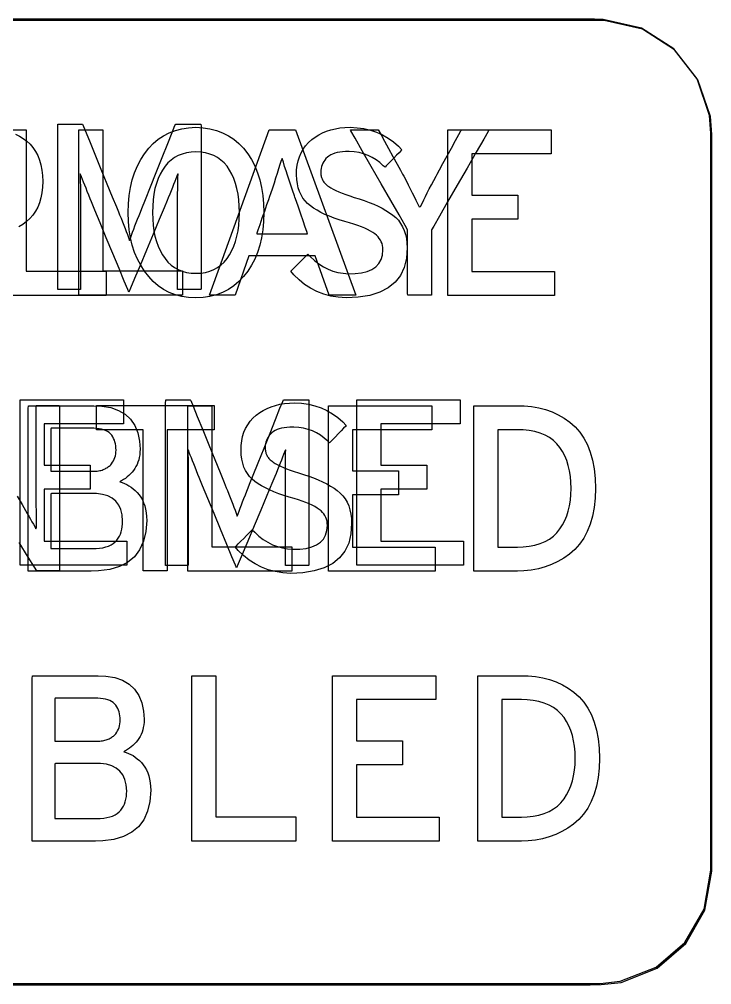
# Model space of a CAD drawing. Extents: x 1 to 47.7, y 0.2 to 35.
# Drawn here: x 22.925 to 23.413, y 6.787 to 7.467 of the extents above; entities that cross this region are included whole.
import ezdxf

# ---------------------------------------------------------------- set-up
doc = ezdxf.new("R2010")
doc.units = 0
doc.header["$MEASUREMENT"] = 0
for name, color, linetype in [('4_1__5U__UP_TO_TWO_IO_BOAR', 7, 'CONTINUOUS'), ('4_2__5U__FRONT_PANEL_W_24_', 7, 'CONTINUOUS'), ('5_1___24__TARGET_LEDS___12', 7, 'CONTINUOUS')]:
    doc.layers.add(name, color=color, linetype=linetype)

msp = doc.modelspace()

# ---------------------------------------------------------------- linework, layer by layer
at = {"layer": '4_1__5U__UP_TO_TWO_IO_BOAR'}
for points in [[(22.84113, 6.78655), (23.0356, 6.78655), (23.12116, 6.78655), (23.19559, 6.78655), (23.25637, 6.78655), (23.301, 6.78655), (23.32695, 6.78655), (23.33472, 6.78657), (23.34878, 6.78817), (23.37414, 6.79813), (23.39439, 6.81566), (23.4078, 6.83904), (23.41265, 6.86655), (23.41265, 6.86655), (23.41265, 6.87104), (23.41265, 6.88385), (23.41265, 6.93031), (23.41265, 6.99776), (23.41265, 7.07805), (23.41265, 7.24445), (23.41265, 7.31423), (23.41265, 7.36419), (23.41265, 7.37919), (23.41265, 7.38616), (23.41173, 7.39872), (23.403, 7.42466), (23.38645, 7.44575), (23.3638, 7.46025), (23.33677, 7.46643), (23.33058, 7.46653), (23.31043, 7.46653), (23.27088, 7.46653), (23.21446, 7.46653), (23.14367, 7.46653), (23.06103, 7.46653), (22.87026, 7.46653)], [(22.92535, 7.08228), (22.92535, 7.19889), (22.99814, 7.19889), (22.99814, 7.18198), (22.94226, 7.18198), (22.94226, 7.15298), (22.97471, 7.15298), (22.97471, 7.13608), (22.94226, 7.13608), (22.94226, 7.09919), (23.00058, 7.09919), (23.00058, 7.08228), (22.92535, 7.08228)], [(23.16249, 7.08228), (23.16249, 7.19889), (23.23528, 7.19889), (23.23528, 7.18198), (23.1794, 7.18198), (23.1794, 7.15298), (23.21185, 7.15298), (23.21185, 7.13608), (23.1794, 7.13608), (23.1794, 7.09919), (23.23772, 7.09919), (23.23772, 7.08228), (23.16249, 7.08228)], [(23.04628, 6.88783), (23.04628, 7.00445), (23.06319, 7.00445), (23.06319, 6.90491), (23.11954, 6.90491), (23.11954, 6.88783), (23.04628, 6.88783)], [(23.1454, 6.88783), (23.1454, 7.00445), (23.21819, 7.00445), (23.21819, 6.98754), (23.16231, 6.98754), (23.16231, 6.95854), (23.19476, 6.95854), (23.19476, 6.94164), (23.16231, 6.94164), (23.16231, 6.90474), (23.22063, 6.90474), (23.22063, 6.88783), (23.1454, 6.88783)]]:
    msp.add_lwpolyline(points, dxfattribs=at)
for points in [[(23.03625, 7.27667), (23.03625, 7.27889), (23.03625, 7.28482), (23.03625, 7.29336), (23.03625, 7.30343), (23.03625, 7.31393), (23.03625, 7.32375), (23.03625, 7.33181), (23.03625, 7.33701), (23.03626, 7.33903), (23.03626, 7.34188), (23.03628, 7.34459), (23.0363, 7.34716), (23.03633, 7.34959), (23.03637, 7.35188), (23.03642, 7.35403), (23.03648, 7.35604), (23.03654, 7.35792), (23.03632, 7.35821), (23.03569, 7.35657), (23.035, 7.35479), (23.03426, 7.35289), (23.03346, 7.35085), (23.0326, 7.34868), (23.03169, 7.34638), (23.03072, 7.34395), (23.02969, 7.34139), (23.02888, 7.33943), (23.02674, 7.33431), (23.02327, 7.32601), (23.01896, 7.31571), (23.01431, 7.30457), (23.00978, 7.29375), (23.00588, 7.28442), (23.00309, 7.27774), (23.0019, 7.27488), (23.00111, 7.27673), (22.99866, 7.28266), (22.995, 7.2915), (22.99063, 7.30209), (22.98601, 7.31326), (22.98163, 7.32385), (22.97798, 7.3327), (22.97553, 7.33862), (22.97463, 7.3408), (22.97361, 7.34339), (22.97263, 7.34585), (22.97171, 7.34818), (22.97084, 7.35038), (22.97003, 7.35244), (22.96926, 7.35438), (22.96855, 7.35618), (22.9679, 7.35786), (22.96751, 7.35832), (22.96758, 7.35647), (22.96764, 7.35449), (22.96769, 7.35237), (22.96773, 7.35011), (22.96776, 7.34771), (22.96779, 7.34517), (22.96781, 7.34249), (22.96781, 7.33968), (22.96781, 7.33767), (22.96781, 7.33325), (22.96781, 7.32573), (22.96781, 7.3162), (22.96781, 7.30577), (22.96781, 7.29551), (22.96781, 7.28653), (22.96781, 7.27992), (22.96781, 7.27678), (22.96746, 7.27667), (22.96612, 7.27667), (22.96404, 7.27667), (22.9615, 7.27667), (22.95879, 7.27667), (22.95619, 7.27667), (22.95398, 7.27667), (22.95245, 7.27667), (22.95188, 7.27667), (22.95188, 7.28086), (22.95188, 7.29208), (22.95188, 7.30823), (22.95188, 7.32727), (22.95188, 7.34711), (22.95188, 7.36568), (22.95188, 7.38092), (22.95188, 7.39075), (22.95191, 7.39334), (22.9528, 7.39334), (22.95467, 7.39334), (22.95722, 7.39334), (22.96012, 7.39334), (22.96308, 7.39334), (22.96578, 7.39334), (22.96791, 7.39334), (22.96917, 7.39334), (22.96956, 7.39288), (22.9712, 7.38884), (22.97416, 7.38157), (22.97799, 7.37214), (22.98225, 7.36168), (22.98648, 7.35128), (22.99024, 7.34204), (22.99308, 7.33507), (22.99454, 7.33147), (22.99537, 7.32949), (22.9964, 7.32697), (22.99739, 7.32453), (22.99833, 7.32216), (22.99922, 7.31986), (23.00006, 7.31763), (23.00085, 7.31548), (23.0016, 7.3134), (23.00229, 7.31139), (23.00298, 7.31292), (23.00371, 7.31496), (23.00448, 7.31708), (23.00531, 7.31928), (23.00618, 7.32156), (23.00709, 7.32392), (23.00806, 7.32637), (23.00907, 7.32889), (23.01002, 7.33123), (23.0111, 7.33394), (23.01362, 7.34026), (23.01715, 7.34909), (23.02124, 7.35933), (23.02545, 7.36987), (23.02934, 7.37962), (23.03247, 7.38747), (23.03441, 7.39232), (23.03489, 7.39334), (23.03594, 7.39334), (23.03796, 7.39334), (23.04065, 7.39334), (23.04367, 7.39334), (23.0467, 7.39334), (23.04944, 7.39334), (23.05155, 7.39334), (23.05272, 7.39334), (23.05286, 7.39199), (23.05286, 7.38364), (23.05286, 7.36943), (23.05286, 7.35142), (23.05286, 7.33168), (23.05286, 7.31229), (23.05286, 7.29531), (23.05286, 7.28282), (23.05286, 7.27689), (23.05249, 7.27667), (23.05109, 7.27667), (23.04892, 7.27667), (23.04628, 7.27667), (23.04346, 7.27667), (23.04075, 7.27667), (23.03845, 7.27667), (23.03685, 7.27667)], [(23.11218, 7.08222), (23.11218, 7.08444), (23.11218, 7.09037), (23.11218, 7.09892), (23.11218, 7.10899), (23.11218, 7.11948), (23.11218, 7.12931), (23.11218, 7.13737), (23.11218, 7.14257), (23.11218, 7.14459), (23.11219, 7.14743), (23.1122, 7.15014), (23.11223, 7.15271), (23.11226, 7.15514), (23.1123, 7.15743), (23.11235, 7.15958), (23.1124, 7.1616), (23.11247, 7.16347), (23.11225, 7.16377), (23.11162, 7.16212), (23.11093, 7.16035), (23.11019, 7.15844), (23.10939, 7.1564), (23.10853, 7.15424), (23.10762, 7.15194), (23.10664, 7.14951), (23.10561, 7.14695), (23.10481, 7.14499), (23.10267, 7.13986), (23.0992, 7.13157), (23.09489, 7.12126), (23.09023, 7.11012), (23.08571, 7.0993), (23.08181, 7.08997), (23.07902, 7.08329), (23.07783, 7.08043), (23.07703, 7.08229), (23.07458, 7.08822), (23.07093, 7.09706), (23.06655, 7.10765), (23.06194, 7.11882), (23.05756, 7.12941), (23.05391, 7.13825), (23.05146, 7.14418), (23.05056, 7.14636), (23.04954, 7.14895), (23.04856, 7.15141), (23.04764, 7.15374), (23.04677, 7.15593), (23.04596, 7.158), (23.04519, 7.15994), (23.04448, 7.16174), (23.04383, 7.16341), (23.04344, 7.16387), (23.04351, 7.16203), (23.04357, 7.16004), (23.04362, 7.15792), (23.04366, 7.15566), (23.04369, 7.15326), (23.04372, 7.15073), (23.04373, 7.14805), (23.04374, 7.14523), (23.04374, 7.14322), (23.04374, 7.13881), (23.04374, 7.13129), (23.04374, 7.12176), (23.04374, 7.11132), (23.04374, 7.10106), (23.04374, 7.09208), (23.04374, 7.08548), (23.04374, 7.08234), (23.04339, 7.08222), (23.04205, 7.08222), (23.03996, 7.08222), (23.03743, 7.08222), (23.03472, 7.08222), (23.03212, 7.08222), (23.02991, 7.08222), (23.02838, 7.08222), (23.0278, 7.08222), (23.0278, 7.08642), (23.0278, 7.09763), (23.0278, 7.11379), (23.0278, 7.13282), (23.0278, 7.15266), (23.0278, 7.17124), (23.0278, 7.18647), (23.0278, 7.19631), (23.02784, 7.19889), (23.02873, 7.19889), (23.0306, 7.19889), (23.03315, 7.19889), (23.03605, 7.19889), (23.03901, 7.19889), (23.04171, 7.19889), (23.04384, 7.19889), (23.04509, 7.19889), (23.04548, 7.19843), (23.04712, 7.1944), (23.05008, 7.18712), (23.05392, 7.1777), (23.05818, 7.16724), (23.06241, 7.15683), (23.06617, 7.1476), (23.069, 7.14062), (23.07047, 7.13702), (23.0713, 7.13504), (23.07233, 7.13253), (23.07332, 7.13008), (23.07426, 7.12771), (23.07515, 7.12542), (23.07599, 7.12319), (23.07678, 7.12104), (23.07753, 7.11895), (23.07822, 7.11695), (23.0789, 7.11847), (23.07963, 7.12051), (23.08041, 7.12263), (23.08123, 7.12483), (23.0821, 7.12712), (23.08302, 7.12948), (23.08399, 7.13192), (23.085, 7.13445), (23.08595, 7.13679), (23.08703, 7.13949), (23.08955, 7.14581), (23.09308, 7.15464), (23.09717, 7.16488), (23.10138, 7.17543), (23.10527, 7.18517), (23.1084, 7.19302), (23.11034, 7.19787), (23.11082, 7.19889), (23.11187, 7.19889), (23.11389, 7.19889), (23.11657, 7.19889), (23.11959, 7.19889), (23.12263, 7.19889), (23.12537, 7.19889), (23.12748, 7.19889), (23.12865, 7.19889), (23.12878, 7.19755), (23.12878, 7.1892), (23.12878, 7.17498), (23.12878, 7.15697), (23.12878, 7.13724), (23.12878, 7.11784), (23.12878, 7.10087), (23.12878, 7.08838), (23.12878, 7.08244), (23.12842, 7.08222), (23.12702, 7.08222), (23.12485, 7.08222), (23.12221, 7.08222), (23.11938, 7.08222), (23.11667, 7.08222), (23.11438, 7.08222), (23.11278, 7.08222)], [(23.01732, 6.9236), (23.0167, 6.91573), (23.01504, 6.90883), (23.01236, 6.90291), (23.00864, 6.89797), (23.00389, 6.89401), (22.99812, 6.89102), (22.99131, 6.88901), (22.98348, 6.88798), (22.97833, 6.88783), (22.97527, 6.88783), (22.96978, 6.88783), (22.96272, 6.88783), (22.95493, 6.88783), (22.94729, 6.88783), (22.94066, 6.88783), (22.93588, 6.88783), (22.93383, 6.88783), (22.93381, 6.89135), (22.93381, 6.90237), (22.93381, 6.91874), (22.93381, 6.93821), (22.93381, 6.95855), (22.93381, 6.97752), (22.93381, 6.9929), (22.93381, 7.00243), (22.93402, 7.00445), (22.93684, 7.00445), (22.94229, 7.00445), (22.94946, 7.00445), (22.95748, 7.00445), (22.96544, 7.00445), (22.97247, 7.00445), (22.97767, 7.00445), (22.98015, 7.00445), (22.98573, 7.00417), (22.99205, 7.00309), (22.99752, 7.00119), (23.00215, 6.99846), (23.00594, 6.99493), (23.00889, 6.99057), (23.01099, 6.98539), (23.01226, 6.97939), (23.01265, 6.97371), (23.01257, 6.97173), (23.01238, 6.96983), (23.01209, 6.96801), (23.01168, 6.96627), (23.01116, 6.96461), (23.01053, 6.96303), (23.00979, 6.96154), (23.00895, 6.96012), (23.00801, 6.95879), (23.00701, 6.95754), (23.00595, 6.95636), (23.00481, 6.95524), (23.0036, 6.9542), (23.00233, 6.95322), (23.00098, 6.95232), (22.99957, 6.95148), (22.99844, 6.95075), (23.0001, 6.95028), (23.00172, 6.94968), (23.00331, 6.94894), (23.00486, 6.94806), (23.00637, 6.94705), (23.00786, 6.94589), (23.0093, 6.9446), (23.01072, 6.94317), (23.01207, 6.9416), (23.01326, 6.93988), (23.01431, 6.93801), (23.0152, 6.93598), (23.01593, 6.93381), (23.01651, 6.93148), (23.01694, 6.929), (23.01721, 6.92638)], [(23.3337, 6.94614), (23.3334, 6.93914), (23.33267, 6.9326), (23.33149, 6.92652), (23.32987, 6.92091), (23.32781, 6.91577), (23.32531, 6.91109), (23.32237, 6.90687), (23.31898, 6.90312), (23.31522, 6.89984), (23.31125, 6.89698), (23.30708, 6.89451), (23.30271, 6.89242), (23.29814, 6.89073), (23.29337, 6.88942), (23.28841, 6.8885), (23.28324, 6.88797), (23.27863, 6.88783), (23.27711, 6.88783), (23.27369, 6.88783), (23.269, 6.88783), (23.26365, 6.88783), (23.25825, 6.88783), (23.25342, 6.88783), (23.24979, 6.88783), (23.24796, 6.88783), (23.24786, 6.8902), (23.24786, 6.90034), (23.24786, 6.91632), (23.24786, 6.93581), (23.24786, 6.95647), (23.24786, 6.97596), (23.24786, 6.99194), (23.24786, 7.00208), (23.24796, 7.00445), (23.24979, 7.00445), (23.25342, 7.00445), (23.25825, 7.00445), (23.26365, 7.00445), (23.269, 7.00445), (23.27369, 7.00445), (23.27711, 7.00445), (23.27863, 7.00445), (23.28333, 7.00435), (23.28858, 7.00388), (23.29362, 7.00301), (23.29844, 7.00176), (23.30304, 7.00011), (23.30743, 6.99806), (23.3116, 6.99563), (23.31555, 6.9928), (23.31926, 6.98954), (23.32258, 6.98578), (23.32547, 6.98154), (23.32792, 6.97683), (23.32994, 6.97164), (23.33153, 6.96598), (23.33269, 6.95984), (23.33341, 6.95323)], [(22.99574, 6.9732), (22.99569, 6.97472), (22.99555, 6.97618), (22.99532, 6.97758), (22.99499, 6.97892), (22.99457, 6.98019), (22.99406, 6.98141), (22.99345, 6.98257), (22.99274, 6.98366), (22.99189, 6.98466), (22.99085, 6.98553), (22.98969, 6.98628), (22.9884, 6.98693), (22.98699, 6.98746), (22.98545, 6.98789), (22.98378, 6.98821), (22.98199, 6.98841), (22.98007, 6.98851), (22.97891, 6.98851), (22.97582, 6.98851), (22.9714, 6.98851), (22.96624, 6.98851), (22.96094, 6.98851), (22.95607, 6.98851), (22.95225, 6.98851), (22.95005, 6.98851), (22.94975, 6.98821), (22.94975, 6.98602), (22.94975, 6.98221), (22.94975, 6.97736), (22.94975, 6.97207), (22.94975, 6.96693), (22.94975, 6.96252), (22.94975, 6.95945), (22.94975, 6.95829), (22.95091, 6.95829), (22.95399, 6.95829), (22.95841, 6.95829), (22.96357, 6.95829), (22.96888, 6.95829), (22.97374, 6.95829), (22.97757, 6.95829), (22.97977, 6.95829), (22.98057, 6.9583), (22.98155, 6.95834), (22.98249, 6.95841), (22.9834, 6.95853), (22.98426, 6.95868), (22.98508, 6.95888), (22.98587, 6.95911), (22.98661, 6.95938), (22.98732, 6.95969), (22.98799, 6.96), (22.98864, 6.96034), (22.98926, 6.96069), (22.98985, 6.96107), (22.99042, 6.96147), (22.99096, 6.96189), (22.99148, 6.96233), (22.99197, 6.96279), (22.99261, 6.96352), (22.99334, 6.96455), (22.99398, 6.96563), (22.99452, 6.96676), (22.99496, 6.96795), (22.9953, 6.96918), (22.99555, 6.97047), (22.99569, 6.97181)], [(23.31646, 6.94614), (23.31634, 6.9505), (23.31597, 6.95464), (23.31535, 6.95857), (23.31449, 6.96228), (23.31338, 6.96578), (23.31203, 6.96906), (23.31043, 6.97212), (23.30858, 6.97497), (23.30643, 6.9776), (23.30395, 6.97993), (23.30117, 6.98195), (23.29807, 6.98366), (23.29466, 6.98506), (23.29095, 6.98614), (23.28693, 6.98692), (23.2826, 6.98738), (23.27863, 6.98754), (23.27794, 6.98754), (23.27641, 6.98754), (23.27429, 6.98754), (23.27188, 6.98754), (23.26945, 6.98754), (23.26728, 6.98754), (23.26564, 6.98754), (23.26482, 6.98754), (23.26477, 6.98585), (23.26477, 6.97865), (23.26477, 6.96731), (23.26477, 6.95347), (23.26477, 6.93881), (23.26477, 6.92497), (23.26477, 6.91363), (23.26477, 6.90643), (23.26482, 6.90474), (23.26564, 6.90474), (23.26728, 6.90474), (23.26945, 6.90474), (23.27188, 6.90474), (23.27429, 6.90474), (23.27641, 6.90474), (23.27794, 6.90474), (23.27863, 6.90474), (23.2826, 6.90489), (23.28693, 6.90537), (23.29095, 6.90616), (23.29466, 6.90727), (23.29807, 6.9087), (23.30117, 6.91044), (23.30395, 6.91251), (23.30643, 6.91489), (23.30858, 6.91755), (23.31043, 6.92039), (23.31203, 6.92345), (23.31338, 6.92671), (23.31449, 6.93018), (23.31535, 6.93386), (23.31597, 6.93774), (23.31634, 6.94184)], [(23.00038, 6.92311), (23.00003, 6.92742), (22.99911, 6.93119), (22.99764, 6.93442), (22.99561, 6.93711), (22.99303, 6.93926), (22.98989, 6.94087), (22.98618, 6.94194), (22.98192, 6.94247), (22.97982, 6.94253), (22.97719, 6.94253), (22.97298, 6.94253), (22.96781, 6.94253), (22.96232, 6.94253), (22.95715, 6.94253), (22.95293, 6.94253), (22.9503, 6.94253), (22.94975, 6.94235), (22.94975, 6.93987), (22.94975, 6.93512), (22.94975, 6.92889), (22.94975, 6.92199), (22.94975, 6.91522), (22.94975, 6.90939), (22.94975, 6.90531), (22.94975, 6.90377), (22.95095, 6.90377), (22.95413, 6.90377), (22.95866, 6.90377), (22.96392, 6.90377), (22.96929, 6.90377), (22.97414, 6.90377), (22.97784, 6.90377), (22.97976, 6.90377), (22.98167, 6.9038), (22.98415, 6.90399), (22.98644, 6.90433), (22.98855, 6.90483), (22.99047, 6.90549), (22.9922, 6.9063), (22.99374, 6.90727), (22.9951, 6.9084), (22.99625, 6.90966), (22.99722, 6.91099), (22.99806, 6.91243), (22.99877, 6.91396), (22.99935, 6.9156), (22.9998, 6.91733), (23.00012, 6.91916), (23.00032, 6.92108)]]:
    msp.add_lwpolyline(points, close=True, dxfattribs=at)
at = {"layer": '4_2__5U__FRONT_PANEL_W_24_'}
for points in [[(22.84058, 6.78729), (23.03505, 6.78729), (23.12061, 6.78729), (23.19504, 6.78729), (23.25582, 6.78729), (23.30045, 6.78729), (23.3264, 6.78729), (23.33417, 6.78732), (23.34823, 6.78892), (23.37359, 6.79887), (23.39384, 6.8164), (23.40725, 6.83978), (23.4121, 6.86729), (23.4121, 6.86729), (23.4121, 6.87179), (23.4121, 6.88459), (23.4121, 6.93105), (23.4121, 6.99851), (23.4121, 7.07879), (23.4121, 7.24519), (23.4121, 7.31498), (23.4121, 7.36494), (23.4121, 7.37993), (23.4121, 7.3869), (23.41118, 7.39946), (23.40245, 7.4254), (23.3859, 7.44649), (23.36325, 7.46099), (23.33622, 7.46717), (23.33003, 7.46728), (23.30988, 7.46728), (23.27033, 7.46728), (23.21391, 7.46728), (23.14312, 7.46728), (23.06048, 7.46728), (22.86971, 7.46728)], [(22.92194, 7.38618), (22.92476, 7.3848), (22.92742, 7.38319), (22.92991, 7.38132), (22.93224, 7.37918), (22.93433, 7.37677), (22.93614, 7.3741), (22.93768, 7.37119), (22.93895, 7.36803), (22.93994, 7.36461), (22.94066, 7.36095), (22.94111, 7.35704), (22.94128, 7.35288), (22.94111, 7.3488), (22.94065, 7.34495), (22.93992, 7.34134), (22.93891, 7.33797), (22.93763, 7.33483), (22.93606, 7.33192), (22.93422, 7.32926), (22.9321, 7.32682), (22.92973, 7.32463), (22.92718, 7.32268), (22.92445, 7.32099)], [(22.96653, 7.27276), (22.96653, 7.38938), (22.98344, 7.38938), (22.98344, 7.28984), (23.03979, 7.28984), (23.03979, 7.27276), (22.96653, 7.27276)], [(23.14303, 7.27276), (23.13327, 7.30044), (23.08655, 7.30044), (23.07687, 7.27276), (23.05872, 7.27276), (23.10071, 7.38938), (23.11927, 7.38938), (23.16175, 7.27276), (23.14303, 7.27276)], [(22.92311, 7.13093), (22.92662, 7.12511), (22.92781, 7.12312), (22.92907, 7.12096), (22.93028, 7.11887), (22.93144, 7.11685), (22.93255, 7.11491), (22.9336, 7.11304), (22.9346, 7.11125), (22.93555, 7.10954), (22.93645, 7.1079), (22.9368, 7.10884), (22.93677, 7.11173), (22.93674, 7.1147), (22.93672, 7.11776), (22.9367, 7.12089), (22.93668, 7.12411), (22.93667, 7.12741), (22.93666, 7.13079), (22.93666, 7.13425), (22.93666, 7.13638), (22.93666, 7.14179), (22.93666, 7.14992), (22.93666, 7.15969), (22.93666, 7.17), (22.93666, 7.17977), (22.93666, 7.1879), (22.93666, 7.1933), (22.93667, 7.19493), (22.93743, 7.19493), (22.93915, 7.19493), (22.94153, 7.19493), (22.94427, 7.19493), (22.94707, 7.19493), (22.94964, 7.19493), (22.95167, 7.19493), (22.95288, 7.19493), (22.95308, 7.19411), (22.95308, 7.18656), (22.95308, 7.17281), (22.95308, 7.15498), (22.95308, 7.13519), (22.95308, 7.11555), (22.95308, 7.09818), (22.95308, 7.08518), (22.95308, 7.07868), (22.95278, 7.07831), (22.95146, 7.07831), (22.94937, 7.07831), (22.9468, 7.07831), (22.94404, 7.07831), (22.94139, 7.07831), (22.93913, 7.07831), (22.93756, 7.07831), (22.93697, 7.07831), (22.93533, 7.08098), (22.93094, 7.08811), (22.92464, 7.09835)], [(23.02893, 7.17786), (23.02893, 7.07831), (23.01202, 7.07831), (23.01202, 7.17786), (22.97906, 7.17786), (22.97906, 7.19493), (23.06192, 7.19493), (23.06192, 7.17786), (23.02893, 7.17786)]]:
    msp.add_lwpolyline(points, dxfattribs=at)
for points in [[(23.21529, 7.31885), (23.21529, 7.31714), (23.21529, 7.31258), (23.21529, 7.30603), (23.21529, 7.29835), (23.21529, 7.29039), (23.21529, 7.28302), (23.21529, 7.2771), (23.21529, 7.27347), (23.2152, 7.27276), (23.21416, 7.27276), (23.21218, 7.27276), (23.20959, 7.27276), (23.2067, 7.27276), (23.20382, 7.27276), (23.20128, 7.27276), (23.19937, 7.27276), (23.19843, 7.27276), (23.19838, 7.27369), (23.19838, 7.27756), (23.19838, 7.28366), (23.19838, 7.29112), (23.19838, 7.2991), (23.19838, 7.30672), (23.19838, 7.31313), (23.19838, 7.31748), (23.19836, 7.31893), (23.1966, 7.32199), (23.19241, 7.32929), (23.18653, 7.33952), (23.17973, 7.35136), (23.17275, 7.3635), (23.16636, 7.37462), (23.16131, 7.38341), (23.15835, 7.38857), (23.15804, 7.38938), (23.15938, 7.38938), (23.16178, 7.38938), (23.16487, 7.38938), (23.16828, 7.38938), (23.17164, 7.38938), (23.17457, 7.38938), (23.17672, 7.38938), (23.17771, 7.38938), (23.17818, 7.38857), (23.17974, 7.3857), (23.18213, 7.38134), (23.185, 7.37607), (23.18804, 7.37051), (23.19091, 7.36525), (23.1933, 7.36088), (23.19486, 7.35802), (23.19561, 7.35663), (23.19724, 7.35354), (23.19878, 7.35056), (23.20026, 7.3477), (23.20166, 7.34495), (23.20298, 7.34231), (23.20423, 7.33979), (23.2054, 7.33738), (23.20649, 7.33508), (23.2075, 7.33525), (23.20856, 7.3375), (23.2097, 7.33987), (23.21094, 7.34237), (23.21225, 7.34499), (23.21366, 7.34774), (23.21515, 7.35062), (23.21673, 7.35362), (23.21839, 7.35675), (23.21909, 7.35804), (23.22076, 7.36108), (23.22322, 7.36558), (23.22615, 7.37092), (23.22921, 7.37651), (23.23208, 7.38174), (23.23442, 7.38601), (23.23591, 7.38873), (23.23632, 7.38938), (23.23741, 7.38938), (23.23961, 7.38938), (23.24256, 7.38938), (23.24588, 7.38938), (23.24922, 7.38938), (23.25222, 7.38938), (23.2545, 7.38938), (23.2557, 7.38938), (23.25518, 7.38828), (23.25199, 7.38274), (23.24678, 7.37367), (23.24031, 7.3624), (23.23331, 7.35022), (23.22656, 7.33847), (23.2208, 7.32844), (23.2168, 7.32147)], [(23.11854, 7.34291), (23.11724, 7.34674), (23.116, 7.35042), (23.11483, 7.35394), (23.11372, 7.35731), (23.11267, 7.36052), (23.11169, 7.36358), (23.11077, 7.36649), (23.10991, 7.36923), (23.10914, 7.36763), (23.1083, 7.36481), (23.1074, 7.36182), (23.10642, 7.35866), (23.10536, 7.35533), (23.10423, 7.35183), (23.10302, 7.34817), (23.10174, 7.34433), (23.10106, 7.34234), (23.10028, 7.34009), (23.099, 7.33639), (23.09741, 7.33182), (23.09572, 7.32696), (23.09413, 7.32239), (23.09285, 7.31869), (23.09207, 7.31645), (23.09217, 7.31604), (23.09471, 7.31604), (23.09937, 7.31604), (23.10535, 7.31604), (23.11188, 7.31604), (23.11818, 7.31604), (23.12346, 7.31604), (23.12694, 7.31604), (23.12788, 7.31609), (23.12735, 7.3176), (23.12624, 7.3208), (23.12473, 7.32512), (23.12305, 7.32997), (23.12138, 7.33475), (23.11994, 7.33889), (23.11892, 7.34181)], [(23.15889, 7.11179), (23.15842, 7.10443), (23.15685, 7.09794), (23.15419, 7.09229), (23.15043, 7.0875), (23.14557, 7.08357), (23.13962, 7.0805), (23.13258, 7.07828), (23.12444, 7.07692), (23.11596, 7.07648), (23.1104, 7.07692), (23.10511, 7.07782), (23.10009, 7.07918), (23.09533, 7.08099), (23.09085, 7.08326), (23.08663, 7.08598), (23.08268, 7.08917), (23.079, 7.0928), (23.07692, 7.09535), (23.07766, 7.09608), (23.07904, 7.09746), (23.08085, 7.09927), (23.08288, 7.10129), (23.08491, 7.10332), (23.08674, 7.10514), (23.08814, 7.10654), (23.08891, 7.10731), (23.09063, 7.10567), (23.09358, 7.10293), (23.09665, 7.10054), (23.09984, 7.0985), (23.10314, 7.09681), (23.10655, 7.09547), (23.11008, 7.09448), (23.11373, 7.09383), (23.11749, 7.09354), (23.12228, 7.09365), (23.12683, 7.0942), (23.13078, 7.09519), (23.13413, 7.09663), (23.13688, 7.0985), (23.13902, 7.10081), (23.14055, 7.10356), (23.14149, 7.10675), (23.14182, 7.11037), (23.14175, 7.11197), (23.14155, 7.1134), (23.1412, 7.11476), (23.14071, 7.11607), (23.14007, 7.11731), (23.1393, 7.1185), (23.13838, 7.11962), (23.13732, 7.12068), (23.13611, 7.12168), (23.13464, 7.12268), (23.13297, 7.12366), (23.13107, 7.12463), (23.12896, 7.12559), (23.12664, 7.12654), (23.1241, 7.12748), (23.12134, 7.12841), (23.11837, 7.12933), (23.11494, 7.13032), (23.11111, 7.13149), (23.1075, 7.13273), (23.10413, 7.13403), (23.10099, 7.13539), (23.09809, 7.13682), (23.09541, 7.1383), (23.09296, 7.13984), (23.09075, 7.14145), (23.08876, 7.1431), (23.08699, 7.1449), (23.08544, 7.14691), (23.08412, 7.14913), (23.08304, 7.15155), (23.08217, 7.15419), (23.08154, 7.15703), (23.08113, 7.16008), (23.08096, 7.16334), (23.08104, 7.16675), (23.08141, 7.17002), (23.08206, 7.17312), (23.08297, 7.17605), (23.08416, 7.17881), (23.08563, 7.18139), (23.08737, 7.18381), (23.08938, 7.18606), (23.09167, 7.18814), (23.09409, 7.18995), (23.09664, 7.19154), (23.09933, 7.19293), (23.10217, 7.1941), (23.10516, 7.19506), (23.1083, 7.19581), (23.11158, 7.19635), (23.115, 7.19669), (23.11871, 7.1968), (23.12368, 7.19652), (23.12844, 7.19585), (23.133, 7.19478), (23.13735, 7.1933), (23.14151, 7.19143), (23.14547, 7.18916), (23.14923, 7.18649), (23.15278, 7.18341), (23.15516, 7.18094), (23.15451, 7.18026), (23.1532, 7.1789), (23.15144, 7.17708), (23.14945, 7.17502), (23.14743, 7.17293), (23.1456, 7.17103), (23.14416, 7.16954), (23.14333, 7.16868), (23.14209, 7.16973), (23.13963, 7.17198), (23.13702, 7.17395), (23.13425, 7.17563), (23.13132, 7.17702), (23.12824, 7.17813), (23.12501, 7.17894), (23.12162, 7.17947), (23.11808, 7.17971), (23.11541, 7.17968), (23.11333, 7.17952), (23.11139, 7.17927), (23.10959, 7.17892), (23.10793, 7.17847), (23.10641, 7.17792), (23.10502, 7.17728), (23.10377, 7.17653), (23.10267, 7.17569), (23.10169, 7.17473), (23.10082, 7.17372), (23.10008, 7.17265), (23.09944, 7.17153), (23.09893, 7.17035), (23.09853, 7.16913), (23.09824, 7.16785), (23.09808, 7.16652), (23.09802, 7.16517), (23.09804, 7.1645), (23.09808, 7.16385), (23.09815, 7.16322), (23.09826, 7.16261), (23.09838, 7.16202), (23.09854, 7.16145), (23.09873, 7.1609), (23.09894, 7.16038), (23.09919, 7.15986), (23.09947, 7.15931), (23.0998, 7.15876), (23.10018, 7.15822), (23.10061, 7.15769), (23.10108, 7.15716), (23.1016, 7.15665), (23.10217, 7.15613), (23.10278, 7.15563), (23.10369, 7.15495), (23.10512, 7.15403), (23.10678, 7.15311), (23.10866, 7.15218), (23.11077, 7.15124), (23.11311, 7.15029), (23.11568, 7.14933), (23.11847, 7.14837), (23.12149, 7.1474), (23.12505, 7.14632), (23.12868, 7.14514), (23.13213, 7.14388), (23.13538, 7.14256), (23.13844, 7.14117), (23.14131, 7.13972), (23.14399, 7.13819), (23.14648, 7.13661), (23.14878, 7.13495), (23.15087, 7.13318), (23.15272, 7.13122), (23.15433, 7.12905), (23.15569, 7.12668), (23.15682, 7.1241), (23.1577, 7.12133), (23.15834, 7.11835), (23.15874, 7.11517)]]:
    msp.add_lwpolyline(points, close=True, dxfattribs=at)
at = {"layer": '5_1___24__TARGET_LEDS___12'}
for points in [[(22.84058, 6.78729), (23.03505, 6.78729), (23.12061, 6.78729), (23.19504, 6.78729), (23.25582, 6.78729), (23.30045, 6.78729), (23.3264, 6.78729), (23.33417, 6.78732), (23.34823, 6.78892), (23.37359, 6.79887), (23.39384, 6.8164), (23.40725, 6.83978), (23.4121, 6.86729), (23.4121, 6.86729), (23.4121, 6.87179), (23.4121, 6.88459), (23.4121, 6.93105), (23.4121, 6.99851), (23.4121, 7.07879), (23.4121, 7.24519), (23.4121, 7.31498), (23.4121, 7.36494), (23.4121, 7.37993), (23.4121, 7.3869), (23.41118, 7.39946), (23.40245, 7.4254), (23.3859, 7.44649), (23.36325, 7.46099), (23.33622, 7.46717), (23.33003, 7.46728), (23.30988, 7.46728), (23.27033, 7.46728), (23.21391, 7.46728), (23.14312, 7.46728), (23.06049, 7.46728), (22.86971, 7.46728)], [(22.91255, 7.27264), (22.91255, 7.38926), (22.92946, 7.38926), (22.92946, 7.28971), (22.98581, 7.28971), (22.98581, 7.27264), (22.91255, 7.27264)], [(23.22668, 7.27264), (23.22668, 7.38926), (23.29947, 7.38926), (23.29947, 7.37234), (23.24359, 7.37234), (23.24359, 7.34334), (23.27604, 7.34334), (23.27604, 7.32644), (23.24359, 7.32644), (23.24359, 7.28955), (23.30191, 7.28955), (23.30191, 7.27264), (23.22668, 7.27264)], [(23.04341, 7.07819), (23.04341, 7.19481), (23.06032, 7.19481), (23.06032, 7.09527), (23.11667, 7.09527), (23.11667, 7.07819), (23.04341, 7.07819)], [(23.14253, 7.07819), (23.14253, 7.19481), (23.21532, 7.19481), (23.21532, 7.1779), (23.15944, 7.1779), (23.15944, 7.1489), (23.19189, 7.1489), (23.19189, 7.132), (23.15944, 7.132), (23.15944, 7.09511), (23.21776, 7.09511), (23.21776, 7.07819), (23.14253, 7.07819)]]:
    msp.add_lwpolyline(points, dxfattribs=at)
for points in [[(23.09703, 7.33099), (23.09682, 7.32478), (23.09626, 7.31887), (23.09536, 7.31326), (23.09412, 7.30795), (23.09253, 7.30295), (23.0906, 7.29824), (23.08832, 7.29383), (23.0857, 7.28972), (23.08271, 7.28588), (23.07943, 7.28242), (23.07588, 7.27941), (23.07207, 7.27685), (23.068, 7.27473), (23.06367, 7.27307), (23.05907, 7.27185), (23.05422, 7.27109), (23.0491, 7.27077), (23.04402, 7.27109), (23.03921, 7.27185), (23.03466, 7.27307), (23.03038, 7.27473), (23.02637, 7.27685), (23.02262, 7.27941), (23.01914, 7.28242), (23.01593, 7.28588), (23.01294, 7.28972), (23.01025, 7.29383), (23.00792, 7.29824), (23.00594, 7.30295), (23.00431, 7.30795), (23.00304, 7.31326), (23.00212, 7.31887), (23.00155, 7.32478), (23.00134, 7.33099), (23.00155, 7.3372), (23.00212, 7.34312), (23.00304, 7.34874), (23.00431, 7.35407), (23.00594, 7.35911), (23.00792, 7.36386), (23.01025, 7.36831), (23.01294, 7.37247), (23.01593, 7.37631), (23.01914, 7.37972), (23.02262, 7.38268), (23.02637, 7.3852), (23.03038, 7.38727), (23.03466, 7.3889), (23.03921, 7.39009), (23.04402, 7.39083), (23.0491, 7.39113), (23.05422, 7.39083), (23.05907, 7.39009), (23.06367, 7.3889), (23.068, 7.38727), (23.07207, 7.3852), (23.07588, 7.38268), (23.07943, 7.37972), (23.08271, 7.37631), (23.0857, 7.37247), (23.08832, 7.36831), (23.0906, 7.36386), (23.09253, 7.35911), (23.09412, 7.35407), (23.09536, 7.34874), (23.09626, 7.34312), (23.09682, 7.3372)], [(23.19802, 7.30611), (23.19754, 7.29876), (23.19598, 7.29226), (23.19331, 7.28661), (23.18955, 7.28183), (23.1847, 7.2779), (23.17875, 7.27482), (23.1717, 7.2726), (23.16356, 7.27124), (23.15508, 7.2708), (23.14952, 7.27124), (23.14423, 7.27214), (23.13921, 7.2735), (23.13446, 7.27531), (23.12997, 7.27758), (23.12575, 7.28031), (23.12181, 7.28349), (23.11812, 7.28712), (23.11605, 7.28967), (23.11678, 7.2904), (23.11816, 7.29178), (23.11997, 7.29359), (23.122, 7.29561), (23.12403, 7.29764), (23.12586, 7.29946), (23.12727, 7.30086), (23.12804, 7.30163), (23.12976, 7.3), (23.13271, 7.29726), (23.13578, 7.29487), (23.13896, 7.29283), (23.14226, 7.29113), (23.14567, 7.28979), (23.1492, 7.2888), (23.15285, 7.28816), (23.15661, 7.28786), (23.1614, 7.28797), (23.16596, 7.28852), (23.16991, 7.28952), (23.17325, 7.29095), (23.176, 7.29282), (23.17814, 7.29513), (23.17968, 7.29788), (23.18061, 7.30107), (23.18094, 7.30469), (23.18088, 7.30629), (23.18067, 7.30772), (23.18032, 7.30909), (23.17983, 7.31039), (23.1792, 7.31163), (23.17842, 7.31282), (23.1775, 7.31394), (23.17644, 7.315), (23.17523, 7.31601), (23.17377, 7.317), (23.17209, 7.31798), (23.1702, 7.31895), (23.16809, 7.31991), (23.16576, 7.32086), (23.16322, 7.32181), (23.16047, 7.32273), (23.1575, 7.32365), (23.15407, 7.32464), (23.15023, 7.32582), (23.14663, 7.32705), (23.14326, 7.32835), (23.14012, 7.32972), (23.13721, 7.33114), (23.13453, 7.33262), (23.13209, 7.33417), (23.12987, 7.33577), (23.12788, 7.33742), (23.12611, 7.33922), (23.12456, 7.34123), (23.12325, 7.34345), (23.12216, 7.34588), (23.1213, 7.34851), (23.12066, 7.35135), (23.12026, 7.3544), (23.12008, 7.35766), (23.12016, 7.36107), (23.12053, 7.36434), (23.12118, 7.36744), (23.12209, 7.37037), (23.12328, 7.37313), (23.12475, 7.37572), (23.12649, 7.37813), (23.12851, 7.38038), (23.1308, 7.38246), (23.13321, 7.38427), (23.13576, 7.38587), (23.13846, 7.38725), (23.1413, 7.38842), (23.14429, 7.38938), (23.14742, 7.39013), (23.1507, 7.39068), (23.15413, 7.39101), (23.15784, 7.39112), (23.1628, 7.39085), (23.16756, 7.39017), (23.17212, 7.3891), (23.17648, 7.38763), (23.18064, 7.38575), (23.18459, 7.38348), (23.18835, 7.38081), (23.19191, 7.37774), (23.19429, 7.37526), (23.19363, 7.37458), (23.19232, 7.37322), (23.19056, 7.3714), (23.18857, 7.36934), (23.18655, 7.36725), (23.18472, 7.36535), (23.18328, 7.36386), (23.18245, 7.363), (23.18122, 7.36405), (23.17875, 7.3663), (23.17614, 7.36827), (23.17337, 7.36995), (23.17045, 7.37134), (23.16737, 7.37245), (23.16414, 7.37327), (23.16075, 7.37379), (23.15721, 7.37403), (23.15453, 7.374), (23.15245, 7.37385), (23.15052, 7.3736), (23.14871, 7.37325), (23.14705, 7.3728), (23.14553, 7.37225), (23.14414, 7.3716), (23.1429, 7.37086), (23.14179, 7.37001), (23.14081, 7.36906), (23.13995, 7.36804), (23.1392, 7.36697), (23.13857, 7.36585), (23.13805, 7.36468), (23.13765, 7.36345), (23.13737, 7.36217), (23.1372, 7.36084), (23.13715, 7.35949), (23.13716, 7.35882), (23.13721, 7.35817), (23.13728, 7.35754), (23.13738, 7.35693), (23.13751, 7.35634), (23.13767, 7.35577), (23.13785, 7.35523), (23.13807, 7.3547), (23.13831, 7.35418), (23.1386, 7.35363), (23.13893, 7.35308), (23.13931, 7.35254), (23.13973, 7.35201), (23.1402, 7.35149), (23.14072, 7.35097), (23.14129, 7.35046), (23.1419, 7.34995), (23.14282, 7.34927), (23.14424, 7.34836), (23.1459, 7.34743), (23.14778, 7.3465), (23.14989, 7.34556), (23.15223, 7.34461), (23.1548, 7.34366), (23.15759, 7.34269), (23.16061, 7.34172), (23.16417, 7.34065), (23.16781, 7.33946), (23.17125, 7.3382), (23.1745, 7.33688), (23.17757, 7.33549), (23.18044, 7.33404), (23.18312, 7.33252), (23.18561, 7.33093), (23.1879, 7.32927), (23.18999, 7.32751), (23.19184, 7.32554), (23.19345, 7.32337), (23.19482, 7.321), (23.19594, 7.31842), (23.19682, 7.31565), (23.19746, 7.31267), (23.19786, 7.30949)], [(23.07979, 7.33099), (23.07968, 7.33557), (23.07936, 7.33992), (23.07882, 7.34402), (23.07807, 7.3479), (23.07711, 7.35153), (23.07593, 7.35493), (23.07454, 7.35809), (23.07294, 7.36101), (23.07111, 7.36366), (23.06907, 7.36599), (23.06683, 7.36801), (23.06438, 7.36972), (23.06173, 7.37113), (23.05888, 7.37224), (23.05582, 7.37304), (23.05256, 7.37353), (23.0491, 7.37373), (23.04571, 7.37353), (23.04251, 7.37304), (23.03951, 7.37224), (23.0367, 7.37113), (23.03408, 7.36972), (23.03166, 7.36801), (23.02944, 7.36599), (23.02741, 7.36366), (23.02556, 7.36101), (23.02392, 7.35809), (23.02251, 7.35493), (23.02131, 7.35153), (23.02032, 7.3479), (23.01956, 7.34402), (23.01901, 7.33992), (23.01868, 7.33557), (23.01858, 7.33099), (23.01868, 7.32646), (23.01901, 7.32216), (23.01956, 7.3181), (23.02032, 7.31427), (23.02131, 7.31067), (23.02251, 7.30731), (23.02392, 7.30418), (23.02556, 7.30128), (23.02741, 7.29857), (23.02944, 7.29614), (23.03166, 7.29402), (23.03408, 7.29223), (23.0367, 7.29077), (23.03951, 7.28963), (23.04251, 7.28882), (23.04571, 7.28833), (23.0491, 7.28817), (23.05256, 7.28833), (23.05582, 7.28882), (23.05888, 7.28963), (23.06173, 7.29077), (23.06438, 7.29223), (23.06683, 7.29402), (23.06907, 7.29614), (23.07111, 7.29857), (23.07294, 7.30128), (23.07454, 7.30418), (23.07593, 7.30731), (23.07711, 7.31067), (23.07807, 7.31427), (23.07882, 7.3181), (23.07936, 7.32216), (23.07968, 7.32646)], [(23.01445, 7.11396), (23.01383, 7.10609), (23.01217, 7.09919), (23.00948, 7.09327), (23.00577, 7.08833), (23.00102, 7.08437), (22.99525, 7.08138), (22.98844, 7.07938), (22.9806, 7.07834), (22.97545, 7.07819), (22.9724, 7.07819), (22.96691, 7.07819), (22.95984, 7.07819), (22.95206, 7.07819), (22.94442, 7.07819), (22.93779, 7.07819), (22.93302, 7.07819), (22.93096, 7.07819), (22.93094, 7.08171), (22.93094, 7.09274), (22.93094, 7.1091), (22.93094, 7.12857), (22.93094, 7.14891), (22.93094, 7.16788), (22.93094, 7.18326), (22.93094, 7.1928), (22.93115, 7.19481), (22.93397, 7.19481), (22.93942, 7.19481), (22.94659, 7.19481), (22.95461, 7.19481), (22.96257, 7.19481), (22.9696, 7.19481), (22.9748, 7.19481), (22.97728, 7.19481), (22.98286, 7.19453), (22.98918, 7.19345), (22.99466, 7.19155), (22.99929, 7.18883), (23.00308, 7.18529), (23.00602, 7.18093), (23.00813, 7.17575), (23.00939, 7.16975), (23.00978, 7.16407), (23.0097, 7.16209), (23.00952, 7.1602), (23.00922, 7.15838), (23.00881, 7.15664), (23.00829, 7.15498), (23.00766, 7.1534), (23.00693, 7.1519), (23.00608, 7.15048), (23.00514, 7.14915), (23.00414, 7.1479), (23.00308, 7.14672), (23.00194, 7.1456), (23.00073, 7.14456), (22.99946, 7.14358), (22.99811, 7.14268), (22.9967, 7.14184), (22.99557, 7.14111), (22.99723, 7.14065), (22.99885, 7.14004), (23.00044, 7.1393), (23.00199, 7.13842), (23.00351, 7.13741), (23.00499, 7.13625), (23.00643, 7.13496), (23.00785, 7.13353), (23.0092, 7.13196), (23.0104, 7.13024), (23.01144, 7.12837), (23.01233, 7.12635), (23.01306, 7.12417), (23.01364, 7.12184), (23.01407, 7.11937), (23.01434, 7.11674)], [(23.33083, 7.1365), (23.33054, 7.1295), (23.3298, 7.12296), (23.32862, 7.11688), (23.327, 7.11127), (23.32494, 7.10613), (23.32244, 7.10145), (23.3195, 7.09723), (23.31611, 7.09348), (23.31235, 7.0902), (23.30838, 7.08734), (23.30421, 7.08487), (23.29984, 7.08278), (23.29527, 7.08109), (23.2905, 7.07978), (23.28554, 7.07886), (23.28037, 7.07834), (23.27576, 7.07819), (23.27424, 7.07819), (23.27082, 7.07819), (23.26613, 7.07819), (23.26078, 7.07819), (23.25538, 7.07819), (23.25055, 7.07819), (23.24692, 7.07819), (23.24509, 7.07819), (23.24499, 7.08056), (23.24499, 7.0907), (23.24499, 7.10669), (23.24499, 7.12617), (23.24499, 7.14683), (23.24499, 7.16632), (23.24499, 7.1823), (23.24499, 7.19244), (23.24509, 7.19481), (23.24692, 7.19481), (23.25055, 7.19481), (23.25538, 7.19481), (23.26078, 7.19481), (23.26613, 7.19481), (23.27082, 7.19481), (23.27424, 7.19481), (23.27576, 7.19481), (23.28046, 7.19472), (23.28572, 7.19424), (23.29075, 7.19338), (23.29557, 7.19212), (23.30018, 7.19047), (23.30456, 7.18843), (23.30873, 7.18599), (23.31268, 7.18316), (23.31639, 7.1799), (23.31971, 7.17614), (23.3226, 7.1719), (23.32505, 7.16719), (23.32707, 7.162), (23.32866, 7.15634), (23.32982, 7.1502), (23.33054, 7.14359)], [(22.99287, 7.16356), (22.99283, 7.16508), (22.99269, 7.16654), (22.99245, 7.16794), (22.99212, 7.16928), (22.9917, 7.17056), (22.99119, 7.17177), (22.99058, 7.17293), (22.98988, 7.17402), (22.98902, 7.17502), (22.98798, 7.17589), (22.98682, 7.17665), (22.98553, 7.17729), (22.98412, 7.17783), (22.98258, 7.17826), (22.98091, 7.17857), (22.97912, 7.17878), (22.9772, 7.17887), (22.97604, 7.17887), (22.97295, 7.17887), (22.96854, 7.17887), (22.96338, 7.17887), (22.95807, 7.17887), (22.9532, 7.17887), (22.94938, 7.17887), (22.94718, 7.17887), (22.94688, 7.17857), (22.94688, 7.17638), (22.94688, 7.17257), (22.94688, 7.16772), (22.94688, 7.16243), (22.94688, 7.15729), (22.94688, 7.15289), (22.94688, 7.14981), (22.94688, 7.14865), (22.94804, 7.14865), (22.95113, 7.14865), (22.95554, 7.14865), (22.9607, 7.14865), (22.96601, 7.14865), (22.97087, 7.14865), (22.9747, 7.14865), (22.9769, 7.14865), (22.9777, 7.14866), (22.97869, 7.1487), (22.97963, 7.14877), (22.98053, 7.14889), (22.98139, 7.14904), (22.98221, 7.14924), (22.983, 7.14947), (22.98374, 7.14974), (22.98445, 7.15005), (22.98512, 7.15036), (22.98577, 7.1507), (22.98639, 7.15105), (22.98698, 7.15143), (22.98755, 7.15183), (22.98809, 7.15225), (22.98861, 7.15269), (22.9891, 7.15315), (22.98974, 7.15388), (22.99047, 7.15491), (22.99111, 7.15599), (22.99165, 7.15712), (22.99209, 7.15831), (22.99243, 7.15954), (22.99268, 7.16083), (22.99282, 7.16217)], [(23.31359, 7.1365), (23.31347, 7.14086), (23.3131, 7.145), (23.31248, 7.14893), (23.31162, 7.15264), (23.31051, 7.15614), (23.30916, 7.15942), (23.30756, 7.16248), (23.30571, 7.16533), (23.30356, 7.16796), (23.30108, 7.17029), (23.29829, 7.17232), (23.2952, 7.17403), (23.29179, 7.17542), (23.28808, 7.17651), (23.28406, 7.17729), (23.27973, 7.17775), (23.27576, 7.1779), (23.27507, 7.1779), (23.27354, 7.1779), (23.27142, 7.1779), (23.26901, 7.1779), (23.26658, 7.1779), (23.26441, 7.1779), (23.26277, 7.1779), (23.26195, 7.1779), (23.2619, 7.17621), (23.2619, 7.16902), (23.2619, 7.15767), (23.2619, 7.14383), (23.2619, 7.12917), (23.2619, 7.11533), (23.2619, 7.10399), (23.2619, 7.09679), (23.26195, 7.09511), (23.26277, 7.09511), (23.26441, 7.09511), (23.26658, 7.09511), (23.26901, 7.09511), (23.27142, 7.09511), (23.27354, 7.09511), (23.27507, 7.09511), (23.27576, 7.09511), (23.27973, 7.09526), (23.28406, 7.09573), (23.28808, 7.09652), (23.29179, 7.09763), (23.2952, 7.09906), (23.29829, 7.10081), (23.30108, 7.10287), (23.30356, 7.10525), (23.30571, 7.10791), (23.30756, 7.11076), (23.30916, 7.11381), (23.31051, 7.11707), (23.31162, 7.12054), (23.31248, 7.12422), (23.3131, 7.1281), (23.31347, 7.1322)], [(22.99752, 7.11347), (22.99716, 7.11778), (22.99625, 7.12155), (22.99478, 7.12478), (22.99275, 7.12747), (22.99016, 7.12962), (22.98702, 7.13123), (22.98331, 7.1323), (22.97906, 7.13284), (22.97696, 7.13289), (22.97433, 7.13289), (22.97011, 7.13289), (22.96494, 7.13289), (22.95945, 7.13289), (22.95428, 7.13289), (22.95006, 7.13289), (22.94744, 7.13289), (22.94688, 7.13271), (22.94688, 7.13023), (22.94688, 7.12548), (22.94688, 7.11925), (22.94688, 7.11235), (22.94688, 7.10558), (22.94688, 7.09976), (22.94688, 7.09567), (22.94688, 7.09413), (22.94808, 7.09413), (22.95126, 7.09413), (22.95579, 7.09413), (22.96105, 7.09413), (22.96642, 7.09413), (22.97127, 7.09413), (22.97497, 7.09413), (22.9769, 7.09413), (22.9788, 7.09416), (22.98128, 7.09435), (22.98358, 7.09469), (22.98568, 7.09519), (22.9876, 7.09585), (22.98933, 7.09666), (22.99088, 7.09763), (22.99223, 7.09876), (22.99338, 7.10002), (22.99435, 7.10136), (22.99519, 7.10279), (22.9959, 7.10433), (22.99648, 7.10596), (22.99694, 7.10769), (22.99726, 7.10952), (22.99745, 7.11145)]]:
    msp.add_lwpolyline(points, close=True, dxfattribs=at)

doc.saveas('drawing.dxf')
